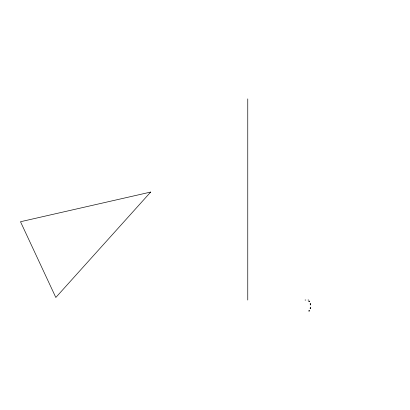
<?xml version="1.0" encoding="UTF-8"?>
<svg xmlns="http://www.w3.org/2000/svg" width="410" height="410" viewBox="0 0 410 410"><rect width="100%" height="100%" fill="white"/><g stroke="black" fill="none" stroke-linecap="round" stroke-linejoin="round"><path stroke-width="0.61" d="M305.081 300.033L305.829 300.033M308.018 300.033L308.761 300.033M310.57 304.276L310.201 304.276L310.201 303.528L310.57 303.528L310.57 305.019M310.57 307.956L310.201 307.956L310.201 308.699L310.57 308.699L310.57 307.208M247.763 98.897L247.763 300.033M150.675 192.064L55.821 297.481L20.5 221.733L150.675 192.064M309.494 301.124L308.745 301.124L308.745 301.499L309.494 301.499L309.494 301.124M309.494 310.729L308.745 310.729L308.745 311.103L309.494 311.103L309.494 310.729"/></g></svg>
